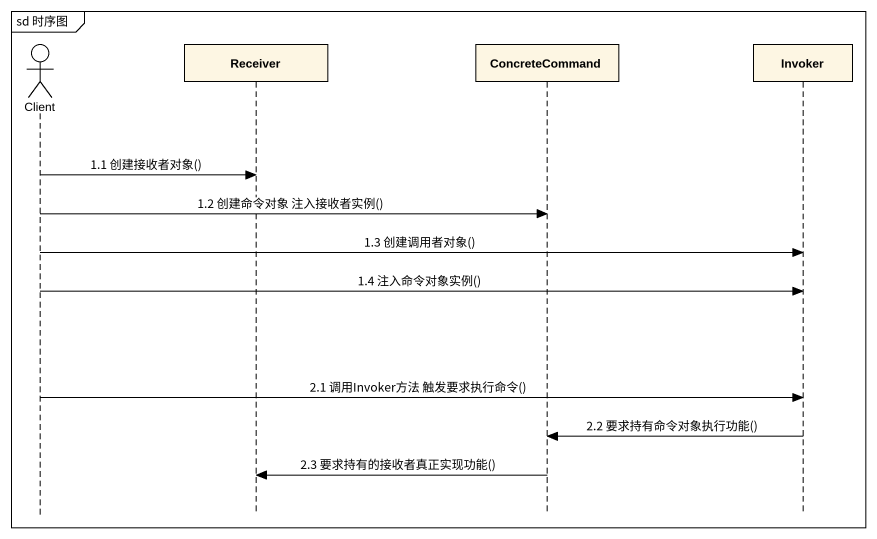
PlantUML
@startuml
mainframe sd 时序图
hide footbox
actor Client
participant Receiver
participant ConcreteCommand
participant Invoker

Client -> Receiver : 1.1 创建接收者对象()
Client -> ConcreteCommand : 1.2 创建命令对象 注入接收者实例()
Client -> Invoker : 1.3 创建调用者对象()
Client -> Invoker : 1.4 注入命令对象实例()
Client -> Invoker : 2.1 调用Invoker方法 触发要求执行命令()
Invoker -> ConcreteCommand : 2.2 要求持有命令对象执行功能()
ConcreteCommand -> Receiver : 2.3 要求持有的接收者真正实现功能()
@enduml
